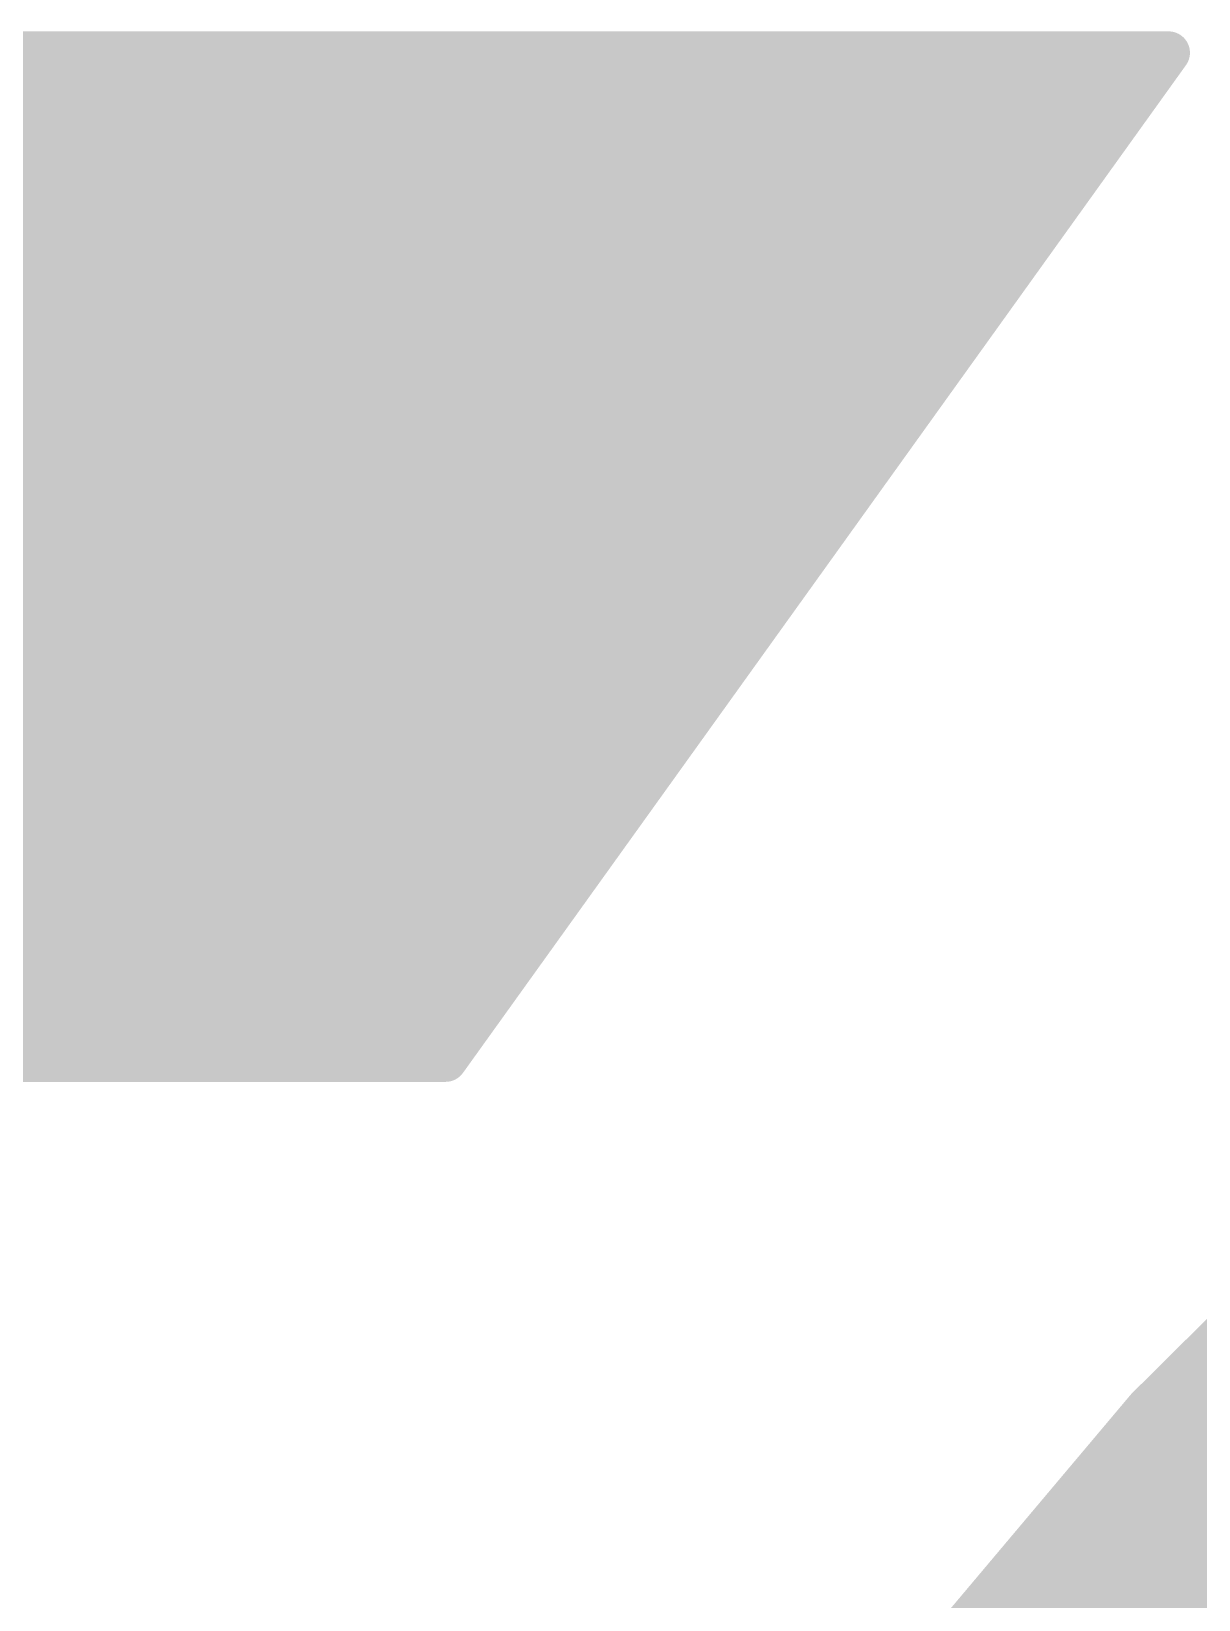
# Model space of a CAD drawing. Extents: x -4 to 157, y -7 to 87.
# Drawn here: x 49.952 to 50.646, y 28.802 to 29.735 of the extents above; entities that cross this region are included whole.
import ezdxf

# ---------------------------------------------------------------- set-up
doc = ezdxf.new("R2010")
doc.units = 0
doc.layers.add('2D_LINE_126', color=255, linetype='CONTINUOUS')

# ---------------------------------------------------------------- blocks, each defined once
blk = doc.blocks.new('SMOOTH_0$0254')
at = {"const_width": 0.0127}
blk.add_lwpolyline([(-0.00635, 0, 1), (0.00635, 0, 1)], format="xyb", close=True, dxfattribs=at)
blk = doc.blocks.new('DRAWING_203')
at = {"layer": '2D_LINE_126', "const_width": 0.0254}
for points in [[(2.11793, 0.0007), (0, 0.00071)], [(0.83083, -0.59861), (1.43015, 0.00071)], [(0.83233, -0.59861), (1.43165, 0.0007)], [(0.83383, -0.59861), (1.43314, 0.0007)], [(0.83532, -0.59861), (1.43464, 0.0007)], [(0.83682, -0.59861), (1.43614, 0.0007)], [(0.83832, -0.59861), (1.43764, 0.00071)], [(0.83982, -0.59861), (1.43913, 0.00071)], [(0.84131, -0.59861), (1.44063, 0.0007)], [(0.84281, -0.59861), (1.44213, 0.0007)], [(0.84431, -0.59861), (1.44362, 0.0007)], [(0.8458, -0.59861), (1.44512, 0.0007)], [(0.8473, -0.59861), (1.44662, 0.0007)], [(0.8488, -0.59861), (1.44811, 0.0007)], [(0.85029, -0.59861), (1.44961, 0.0007)], [(0.85179, -0.59861), (1.45111, 0.0007)], [(0.85329, -0.59861), (1.4526, 0.00071)], [(0.85478, -0.59861), (1.4541, 0.0007)], [(0.85628, -0.59861), (1.4556, 0.0007)], [(0.85778, -0.59861), (1.45709, 0.0007)], [(0.85928, -0.59861), (1.45859, 0.00071)], [(0.86077, -0.59861), (1.46009, 0.00071)], [(0.86227, -0.59861), (1.46158, 0.0007)], [(0.86377, -0.59861), (1.46308, 0.0007)], [(0.86526, -0.59861), (1.46458, 0.0007)], [(0.86676, -0.59861), (1.46607, 0.0007)], [(0.86825, -0.59861), (1.46757, 0.0007)], [(0.86975, -0.59861), (1.46907, 0.0007)], [(0.87125, -0.59861), (1.47057, 0.00071)], [(0.87274, -0.59861), (1.47206, 0.00071)], [(0.87424, -0.59861), (1.47356, 0.0007)], [(0.87574, -0.59861), (1.47506, 0.0007)], [(0.87723, -0.59861), (1.47655, 0.0007)], [(0.87873, -0.59861), (1.47805, 0.0007)], [(0.88023, -0.59861), (1.47955, 0.00071)], [(0.88173, -0.59861), (1.48104, 0.0007)], [(0.88322, -0.59861), (1.48254, 0.00071)], [(0.88472, -0.59861), (1.48404, 0.0007)], [(0.88622, -0.59861), (1.48553, 0.0007)], [(0.88771, -0.59861), (1.48703, 0.00071)], [(0.88921, -0.59861), (1.48853, 0.0007)], [(0.89071, -0.59861), (1.49002, 0.0007)], [(0.8922, -0.59861), (1.49152, 0.00071)], [(0.8937, -0.59861), (1.49302, 0.0007)], [(0.8952, -0.59861), (1.49452, 0.0007)], [(0.89669, -0.59861), (1.49601, 0.0007)], [(0.89819, -0.59861), (1.49751, 0.0007)], [(0.89969, -0.59861), (1.499, 0.0007)], [(0.90118, -0.59861), (1.5005, 0.0007)], [(0.90268, -0.59861), (1.502, 0.0007)], [(0.90418, -0.59861), (1.50349, 0.0007)], [(0.90567, -0.59861), (1.50499, 0.0007)], [(0.90717, -0.59861), (1.50649, 0.0007)], [(0.90867, -0.59861), (1.50799, 0.00071)], [(0.91017, -0.59861), (1.50948, 0.00071)], [(0.91166, -0.59861), (1.51098, 0.0007)], [(0.91316, -0.59861), (1.51248, 0.00071)], [(0.91466, -0.59861), (1.51397, 0.0007)], [(0.91615, -0.59861), (1.51547, 0.0007)], [(0.91765, -0.59861), (1.51697, 0.0007)], [(0.91914, -0.59861), (1.51846, 0.0007)], [(0.92064, -0.59861), (1.51996, 0.00071)], [(0.92214, -0.59861), (1.52146, 0.0007)], [(0.92364, -0.59861), (1.52295, 0.00071)], [(0.92513, -0.59861), (1.52445, 0.00071)], [(0.92663, -0.59861), (1.52595, 0.0007)], [(0.92813, -0.59861), (1.52744, 0.0007)], [(0.92962, -0.59861), (1.52894, 0.0007)], [(0.93112, -0.59861), (1.53044, 0.0007)], [(0.93262, -0.59861), (1.53193, 0.00071)], [(0.93412, -0.59861), (1.53343, 0.0007)], [(0.93561, -0.59861), (1.53493, 0.0007)], [(0.93711, -0.59861), (1.53642, 0.0007)], [(0.9386, -0.59861), (1.53792, 0.0007)], [(0.9401, -0.59861), (1.53942, 0.0007)], [(0.9416, -0.59861), (1.54092, 0.00071)], [(0.94309, -0.59861), (1.54241, 0.0007)], [(0.94459, -0.59861), (1.54391, 0.0007)], [(0.94609, -0.59861), (1.54541, 0.0007)], [(0.94758, -0.59861), (1.5469, 0.0007)], [(0.94908, -0.59861), (1.5484, 0.0007)], [(0.95058, -0.59861), (1.54989, 0.0007)], [(0.95207, -0.59861), (1.55139, 0.00071)], [(0.95357, -0.59861), (1.55289, 0.00071)], [(0.95507, -0.59861), (1.55439, 0.0007)], [(0.95657, -0.59861), (1.55588, 0.0007)], [(0.95806, -0.59861), (1.55738, 0.0007)], [(0.95956, -0.59861), (1.55888, 0.00071)], [(0.96106, -0.59861), (1.56037, 0.00071)], [(0.96255, -0.59861), (1.56187, 0.0007)], [(0.96405, -0.59861), (1.56337, 0.00071)], [(0.96555, -0.59861), (1.56486, 0.00071)], [(0.96705, -0.59861), (1.56636, 0.0007)], [(0.96854, -0.59861), (1.56786, 0.0007)], [(0.97004, -0.59861), (1.56935, 0.0007)], [(0.97153, -0.59861), (1.57085, 0.0007)], [(0.97303, -0.59861), (1.57235, 0.0007)], [(0.97453, -0.59861), (1.57384, 0.0007)], [(0.97603, -0.59861), (1.57534, 0.00071)], [(0.97752, -0.59861), (1.57684, 0.0007)], [(0.97902, -0.59861), (1.57834, 0.00071)], [(0.98051, -0.59861), (1.57983, 0.0007)], [(0.98201, -0.59861), (1.58133, 0.0007)], [(0.98351, -0.59861), (1.58282, 0.0007)], [(0.98501, -0.59861), (1.58432, 0.0007)], [(0.9865, -0.59861), (1.58582, 0.00071)], [(0.988, -0.59861), (1.58732, 0.00071)], [(0.9895, -0.59861), (1.58881, 0.00071)], [(0.99099, -0.59861), (1.59031, 0.0007)], [(0.99249, -0.59861), (1.59181, 0.0007)], [(0.99399, -0.59861), (1.5933, 0.0007)], [(0.99548, -0.59861), (1.5948, 0.00071)], [(0.99698, -0.59861), (1.5963, 0.00071)], [(0.99848, -0.59861), (1.59779, 0.0007)], [(0.99997, -0.59861), (1.59929, 0.0007)], [(1.00147, -0.59861), (1.60079, 0.0007)], [(1.00297, -0.59861), (1.60228, 0.0007)], [(1.00446, -0.59861), (1.60378, 0.0007)], [(1.00596, -0.59861), (1.60528, 0.0007)], [(1.00746, -0.59861), (1.60677, 0.0007)], [(1.00895, -0.59861), (1.60827, 0.00071)], [(1.01045, -0.59861), (1.60977, 0.0007)], [(1.01195, -0.59861), (1.61127, 0.0007)], [(1.01344, -0.59861), (1.61276, 0.0007)], [(1.01494, -0.59861), (1.61426, 0.00071)], [(1.01644, -0.59861), (1.61576, 0.0007)], [(1.01794, -0.59861), (1.61725, 0.0007)], [(1.01943, -0.59861), (1.61875, 0.00071)], [(1.02093, -0.59861), (1.62024, 0.0007)], [(1.02242, -0.59861), (1.62174, 0.00071)], [(1.02392, -0.59861), (1.62324, 0.0007)], [(1.02542, -0.59861), (1.62474, 0.0007)], [(1.02692, -0.59861), (1.62623, 0.0007)], [(1.02841, -0.59861), (1.62773, 0.0007)], [(1.02991, -0.59861), (1.62923, 0.0007)], [(1.03141, -0.59861), (1.63072, 0.0007)], [(1.0329, -0.59861), (1.63222, 0.00071)], [(1.0344, -0.59861), (1.63372, 0.0007)], [(1.0359, -0.59861), (1.63521, 0.0007)], [(1.03739, -0.59861), (1.63671, 0.0007)], [(1.03889, -0.59861), (1.63821, 0.00071)], [(1.04039, -0.59861), (1.6397, 0.0007)], [(1.04188, -0.59861), (1.6412, 0.0007)], [(1.04338, -0.59861), (1.6427, 0.0007)], [(1.04488, -0.59861), (1.6442, 0.0007)], [(1.04637, -0.59861), (1.64569, 0.0007)], [(1.04787, -0.59861), (1.64719, 0.0007)], [(1.04937, -0.59861), (1.64869, 0.00071)], [(1.05087, -0.59861), (1.65018, 0.0007)], [(1.05236, -0.59861), (1.65168, 0.0007)], [(1.05386, -0.59861), (1.65317, 0.0007)], [(1.05535, -0.59861), (1.65467, 0.0007)], [(1.05685, -0.59861), (1.65617, 0.00071)], [(1.05835, -0.59861), (1.65767, 0.0007)], [(1.05985, -0.59861), (1.65916, 0.0007)], [(1.06134, -0.59861), (1.66066, 0.00071)], [(1.06284, -0.59861), (1.66216, 0.0007)], [(1.06434, -0.59861), (1.66365, 0.0007)], [(1.06583, -0.59861), (1.66515, 0.0007)], [(1.06733, -0.59861), (1.66665, 0.0007)], [(1.06883, -0.59861), (1.66814, 0.0007)], [(1.07032, -0.59861), (1.66964, 0.0007)], [(1.07182, -0.59861), (1.67114, 0.00071)], [(1.07332, -0.59861), (1.67263, 0.00071)], [(1.07481, -0.59861), (1.67413, 0.0007)], [(1.07631, -0.59861), (1.67563, 0.00071)], [(1.07781, -0.59861), (1.67712, 0.00071)], [(1.0793, -0.59861), (1.67862, 0.0007)], [(1.0808, -0.59861), (1.68012, 0.0007)], [(1.0823, -0.59861), (1.68161, 0.0007)], [(1.08379, -0.59861), (1.68311, 0.00071)], [(1.08529, -0.59861), (1.68461, 0.00071)], [(1.08679, -0.59861), (1.6861, 0.00071)], [(1.08829, -0.59861), (1.6876, 0.0007)], [(1.08978, -0.59861), (1.6891, 0.0007)], [(1.09128, -0.59861), (1.69059, 0.00071)], [(1.09277, -0.59861), (1.69209, 0.0007)], [(1.09427, -0.59861), (1.69359, 0.0007)], [(1.09577, -0.59861), (1.69509, 0.00071)], [(1.09727, -0.59861), (1.69658, 0.0007)], [(1.09876, -0.59861), (1.69808, 0.00071)], [(1.10026, -0.59861), (1.69958, 0.0007)], [(1.10176, -0.59861), (1.70107, 0.0007)], [(1.10325, -0.59861), (1.70257, 0.0007)], [(1.10475, -0.59861), (1.70407, 0.00071)], [(1.10624, -0.59861), (1.70556, 0.0007)], [(1.10774, -0.59861), (1.70706, 0.00071)], [(1.10924, -0.59861), (1.70856, 0.0007)], [(1.11074, -0.59861), (1.71005, 0.0007)], [(1.11223, -0.59861), (1.71155, 0.0007)], [(1.11373, -0.59861), (1.71305, 0.0007)], [(1.11523, -0.59861), (1.71455, 0.00071)], [(1.11672, -0.59861), (1.71604, 0.0007)], [(1.11822, -0.59861), (1.71754, 0.0007)], [(1.11972, -0.59861), (1.71903, 0.0007)], [(1.12122, -0.59861), (1.72053, 0.0007)], [(1.12271, -0.59861), (1.72203, 0.0007)], [(1.12421, -0.59861), (1.72353, 0.0007)], [(1.1257, -0.59861), (1.72502, 0.0007)], [(1.1272, -0.59861), (1.72652, 0.0007)], [(1.1287, -0.59861), (1.72802, 0.00071)], [(1.13019, -0.59861), (1.72951, 0.0007)], [(1.13169, -0.59861), (1.73101, 0.0007)], [(1.13319, -0.59861), (1.73251, 0.0007)], [(1.13469, -0.59861), (1.734, 0.0007)], [(1.13618, -0.59861), (1.7355, 0.0007)], [(1.13768, -0.59861), (1.737, 0.00071)], [(1.13918, -0.59861), (1.73849, 0.0007)], [(1.14067, -0.59861), (1.73999, 0.0007)], [(1.14217, -0.59861), (1.74149, 0.0007)], [(1.14367, -0.59861), (1.74298, 0.00071)], [(1.14516, -0.59861), (1.74448, 0.0007)], [(1.14666, -0.59861), (1.74598, 0.0007)], [(1.14816, -0.59861), (1.74747, 0.0007)], [(1.14965, -0.59861), (1.74897, 0.00071)], [(1.15115, -0.59861), (1.75047, 0.0007)], [(1.15265, -0.59861), (1.75197, 0.0007)], [(1.15415, -0.59861), (1.75346, 0.0007)], [(1.15564, -0.59861), (1.75496, 0.0007)], [(1.15714, -0.59861), (1.75645, 0.0007)], [(1.15863, -0.59861), (1.75795, 0.0007)], [(1.16013, -0.59861), (1.75945, 0.0007)], [(1.16163, -0.59861), (1.76095, 0.0007)], [(1.16312, -0.59861), (1.76244, 0.0007)], [(1.16462, -0.59861), (1.76394, 0.0007)], [(1.16612, -0.59861), (1.76543, 0.0007)], [(1.16762, -0.59861), (1.76693, 0.0007)], [(1.16911, -0.59861), (1.76843, 0.0007)], [(1.17061, -0.59861), (1.76993, 0.0007)], [(1.17211, -0.59861), (1.77142, 0.00071)], [(1.1736, -0.59861), (1.77292, 0.00071)], [(1.1751, -0.59861), (1.77442, 0.0007)], [(1.1766, -0.59861), (1.77591, 0.0007)], [(1.17809, -0.59861), (1.77741, 0.00071)], [(1.17959, -0.59861), (1.77891, 0.0007)], [(1.18109, -0.59861), (1.7804, 0.0007)], [(1.18258, -0.59861), (1.7819, 0.0007)], [(1.18408, -0.59861), (1.7834, 0.0007)], [(1.18558, -0.59861), (1.78489, 0.0007)], [(1.18707, -0.59861), (1.78639, 0.00071)], [(1.18857, -0.59861), (1.78789, 0.0007)], [(1.19007, -0.59861), (1.78938, 0.0007)], [(1.19157, -0.59861), (1.79088, 0.0007)], [(1.19306, -0.59861), (1.79238, 0.00071)], [(1.19456, -0.59861), (1.79387, 0.0007)], [(1.19605, -0.59861), (1.79537, 0.00071)], [(1.19755, -0.59861), (1.79687, 0.0007)], [(1.19905, -0.59861), (1.79837, 0.0007)], [(1.20055, -0.59861), (1.79986, 0.0007)], [(1.20204, -0.59861), (1.80136, 0.0007)], [(1.20354, -0.59861), (1.80286, 0.0007)], [(1.20504, -0.59861), (1.80435, 0.0007)], [(1.20653, -0.59861), (1.80585, 0.00071)], [(1.20803, -0.59861), (1.80735, 0.0007)], [(1.20952, -0.59861), (1.80884, 0.00071)], [(1.21102, -0.59861), (1.81034, 0.0007)], [(1.21252, -0.59861), (1.81184, 0.0007)], [(1.21402, -0.59861), (1.81333, 0.00071)], [(1.21551, -0.59861), (1.81483, 0.0007)], [(1.21701, -0.59861), (1.81633, 0.0007)], [(1.21851, -0.59861), (1.81782, 0.0007)], [(1.22, -0.59861), (1.81932, 0.0007)], [(1.2215, -0.59861), (1.82082, 0.0007)], [(1.223, -0.59861), (1.82231, 0.0007)], [(1.22449, -0.59861), (1.82381, 0.0007)], [(1.22599, -0.59861), (1.82531, 0.00071)], [(1.22748, -0.59861), (1.8268, 0.00071)], [(1.22898, -0.59861), (1.8283, 0.0007)], [(1.23048, -0.59861), (1.8298, 0.0007)], [(1.23198, -0.59861), (1.83129, 0.0007)], [(1.23347, -0.59861), (1.83279, 0.0007)], [(1.23497, -0.59861), (1.83429, 0.0007)], [(1.23647, -0.59861), (1.83579, 0.00071)], [(1.23797, -0.59861), (1.83728, 0.0007)], [(1.23946, -0.59861), (1.83878, 0.0007)], [(1.24096, -0.59861), (1.84028, 0.0007)], [(1.24246, -0.59861), (1.84177, 0.0007)], [(1.24395, -0.59861), (1.84327, 0.0007)], [(1.24545, -0.59861), (1.84477, 0.0007)], [(1.24694, -0.59861), (1.84626, 0.0007)], [(1.24844, -0.59861), (1.84776, 0.00071)], [(1.24994, -0.59861), (1.84926, 0.0007)], [(1.25144, -0.59861), (1.85075, 0.0007)], [(1.25293, -0.59861), (1.85225, 0.0007)], [(1.25443, -0.59861), (1.85375, 0.0007)], [(1.25593, -0.59861), (1.85524, 0.00071)], [(1.25743, -0.59861), (1.85674, 0.0007)], [(1.25892, -0.59861), (1.85823, 0.0007)], [(1.26042, -0.59861), (1.85973, 0.0007)], [(1.26191, -0.59861), (1.86123, 0.0007)], [(1.26341, -0.59861), (1.86273, 0.00071)], [(1.26491, -0.59861), (1.86422, 0.0007)], [(1.26641, -0.59861), (1.86572, 0.00071)], [(1.2679, -0.59861), (1.86722, 0.0007)], [(1.2694, -0.59861), (1.86872, 0.00071)], [(1.27089, -0.59861), (1.87021, 0.0007)], [(1.27239, -0.59861), (1.87171, 0.0007)], [(1.27389, -0.59861), (1.8732, 0.00071)], [(1.27539, -0.59861), (1.8747, 0.0007)], [(1.27688, -0.59861), (1.8762, 0.0007)], [(1.27838, -0.59861), (1.8777, 0.0007)], [(1.27987, -0.59861), (1.87919, 0.00071)], [(1.28137, -0.59861), (1.88069, 0.00071)], [(1.28287, -0.59861), (1.88219, 0.0007)], [(1.28437, -0.59861), (1.88368, 0.0007)], [(1.28586, -0.59861), (1.88518, 0.0007)], [(1.28736, -0.59861), (1.88668, 0.00071)], [(1.28886, -0.59861), (1.88817, 0.0007)], [(1.29035, -0.59861), (1.88967, 0.0007)], [(1.29185, -0.59861), (1.89117, 0.00071)], [(1.29335, -0.59861), (1.89266, 0.00071)], [(1.29484, -0.59861), (1.89416, 0.0007)], [(1.29634, -0.59861), (1.89566, 0.0007)], [(1.29784, -0.59861), (1.89715, 0.0007)], [(1.29933, -0.59861), (1.89865, 0.0007)], [(1.30083, -0.59861), (1.90015, 0.00071)], [(1.30233, -0.59861), (1.90164, 0.0007)], [(1.30383, -0.59861), (1.90314, 0.0007)], [(1.30532, -0.59861), (1.90464, 0.0007)], [(1.30682, -0.59861), (1.90614, 0.00071)], [(1.30831, -0.59861), (1.90763, 0.0007)], [(1.30981, -0.59861), (1.90913, 0.0007)], [(1.31131, -0.59861), (1.91062, 0.0007)], [(1.31281, -0.59861), (1.91212, 0.0007)], [(1.3143, -0.59861), (1.91362, 0.0007)], [(1.3158, -0.59861), (1.91512, 0.0007)], [(1.3173, -0.59861), (1.91661, 0.0007)], [(1.31879, -0.59861), (1.91811, 0.0007)], [(1.32029, -0.59861), (1.91961, 0.0007)], [(1.32179, -0.59861), (1.9211, 0.00071)], [(1.32328, -0.59861), (1.9226, 0.0007)], [(1.32478, -0.59861), (1.9241, 0.0007)], [(1.32628, -0.59861), (1.92559, 0.0007)], [(1.32777, -0.59861), (1.92709, 0.0007)], [(1.32927, -0.59861), (1.92859, 0.0007)], [(1.33077, -0.59861), (1.93008, 0.0007)], [(1.33226, -0.59861), (1.93158, 0.0007)], [(1.33376, -0.59861), (1.93308, 0.0007)], [(1.33526, -0.59861), (1.93457, 0.00071)], [(1.33675, -0.59861), (1.93607, 0.0007)], [(1.33825, -0.59861), (1.93757, 0.00071)], [(1.33975, -0.59861), (1.93907, 0.0007)], [(1.34124, -0.59861), (1.94056, 0.0007)], [(1.34274, -0.59861), (1.94206, 0.0007)], [(1.34424, -0.59861), (1.94355, 0.00071)], [(1.34574, -0.59861), (1.94505, 0.0007)], [(1.34723, -0.59861), (1.94655, 0.0007)], [(1.34873, -0.59861), (1.94804, 0.00071)], [(1.35022, -0.59861), (1.94954, 0.0007)], [(1.35172, -0.59861), (1.95104, 0.0007)], [(1.35322, -0.59861), (1.95254, 0.0007)], [(1.35472, -0.59861), (1.95403, 0.0007)], [(1.35621, -0.59861), (1.95553, 0.00071)], [(1.35771, -0.59861), (1.95703, 0.00071)], [(1.35921, -0.59861), (1.95852, 0.0007)], [(1.3607, -0.59861), (1.96002, 0.0007)], [(1.3622, -0.59861), (1.96152, 0.0007)], [(1.36369, -0.59861), (1.96301, 0.0007)], [(1.36519, -0.59861), (1.96451, 0.0007)], [(1.36669, -0.59861), (1.96601, 0.0007)], [(1.36819, -0.59861), (1.9675, 0.00071)], [(1.36968, -0.59861), (1.969, 0.0007)], [(1.37118, -0.59861), (1.9705, 0.0007)], [(1.37268, -0.59861), (1.97199, 0.0007)], [(1.37417, -0.59861), (1.97349, 0.0007)], [(1.37567, -0.59861), (1.97499, 0.0007)], [(1.37717, -0.59861), (1.97648, 0.0007)], [(1.37867, -0.59861), (1.97798, 0.00071)], [(1.38016, -0.59861), (1.97948, 0.0007)], [(1.38166, -0.59861), (1.98098, 0.0007)], [(1.38316, -0.59861), (1.98247, 0.0007)], [(1.38465, -0.59861), (1.98397, 0.0007)], [(1.38615, -0.59861), (1.98547, 0.00071)], [(1.38764, -0.59861), (1.98696, 0.0007)], [(1.38914, -0.59861), (1.98846, 0.0007)], [(1.39064, -0.59861), (1.98996, 0.0007)], [(1.39214, -0.59861), (1.99145, 0.0007)], [(1.39363, -0.59861), (1.99295, 0.00071)], [(1.39513, -0.59861), (1.99445, 0.00071)], [(1.39663, -0.59861), (1.99594, 0.00071)], [(1.39812, -0.59861), (1.99744, 0.0007)], [(1.39962, -0.59861), (1.99894, 0.0007)], [(1.40112, -0.59861), (2.00043, 0.0007)], [(1.40261, -0.59861), (2.00193, 0.00071)], [(1.40411, -0.59861), (2.00343, 0.0007)], [(1.40561, -0.59861), (2.00492, 0.00071)], [(1.4071, -0.59861), (2.00642, 0.00071)], [(1.4086, -0.59861), (2.00792, 0.0007)], [(1.4101, -0.59861), (2.00942, 0.0007)], [(1.41159, -0.59861), (2.01091, 0.0007)], [(1.41309, -0.59861), (2.01241, 0.00071)], [(1.41459, -0.59861), (2.01391, 0.0007)], [(1.41608, -0.59861), (2.0154, 0.0007)], [(1.41758, -0.59861), (2.0169, 0.0007)], [(1.41908, -0.59861), (2.0184, 0.00071)], [(1.42058, -0.59861), (2.01989, 0.00071)], [(1.42207, -0.59861), (2.02139, 0.0007)], [(1.42357, -0.59861), (2.02289, 0.0007)], [(1.42507, -0.59861), (2.02438, 0.0007)], [(1.42656, -0.59861), (2.02588, 0.0007)], [(1.42806, -0.59861), (2.02738, 0.0007)], [(1.42956, -0.59861), (2.02887, 0.0007)], [(1.43105, -0.59861), (2.03037, 0.00071)], [(1.43255, -0.59861), (2.03187, 0.00071)], [(1.43405, -0.59861), (2.03336, 0.00071)], [(1.43554, -0.59861), (2.03486, 0.0007)], [(1.43704, -0.59861), (2.03636, 0.0007)], [(1.43854, -0.59861), (2.03785, 0.0007)], [(1.44003, -0.59861), (2.03935, 0.0007)], [(1.44153, -0.59861), (2.04085, 0.0007)], [(1.44303, -0.59861), (2.04235, 0.0007)], [(1.44452, -0.59861), (2.04384, 0.0007)], [(1.44602, -0.59861), (2.04534, 0.0007)], [(1.44752, -0.59861), (2.04683, 0.0007)], [(1.44901, -0.59861), (2.04833, 0.0007)], [(1.45051, -0.59861), (2.04983, 0.00071)], [(1.45201, -0.59861), (2.05132, 0.0007)], [(1.4535, -0.59861), (2.05282, 0.00071)], [(1.455, -0.59861), (2.05432, 0.0007)], [(1.4565, -0.59861), (2.05582, 0.00071)], [(1.45799, -0.59861), (2.05731, 0.0007)], [(1.45949, -0.59861), (2.05881, 0.0007)], [(1.46099, -0.59861), (2.06031, 0.0007)], [(1.46249, -0.59861), (2.0618, 0.0007)], [(1.46398, -0.59861), (2.0633, 0.0007)], [(1.46548, -0.59861), (2.0648, 0.00071)], [(1.46698, -0.59861), (2.06629, 0.0007)], [(1.46847, -0.59861), (2.06779, 0.00071)], [(1.46997, -0.59861), (2.06929, 0.0007)], [(1.47147, -0.59861), (2.07078, 0.0007)], [(1.47296, -0.59861), (2.07228, 0.0007)], [(1.47446, -0.59861), (2.07378, 0.00071)], [(1.47596, -0.59861), (2.07527, 0.0007)], [(1.47746, -0.59861), (2.07677, 0.0007)], [(1.47895, -0.59861), (2.07827, 0.0007)], [(1.48045, -0.59861), (2.07976, 0.00071)], [(1.48194, -0.59861), (2.08126, 0.0007)], [(1.48344, -0.59861), (2.08276, 0.0007)], [(1.48494, -0.59861), (2.08425, 0.0007)], [(1.48643, -0.59861), (2.08575, 0.0007)], [(1.48793, -0.59861), (2.08725, 0.00071)], [(1.48943, -0.59861), (2.08875, 0.00071)], [(1.49092, -0.59861), (2.09024, 0.0007)], [(1.49242, -0.59861), (2.09174, 0.0007)], [(1.49392, -0.59861), (2.09324, 0.0007)], [(1.49542, -0.59861), (2.09473, 0.0007)], [(1.49691, -0.59861), (2.09623, 0.0007)], [(1.49841, -0.59861), (2.09773, 0.00071)], [(1.49991, -0.59861), (2.09922, 0.0007)], [(1.5014, -0.59861), (2.10072, 0.00071)], [(1.5029, -0.59861), (2.10222, 0.0007)], [(1.5044, -0.59861), (2.10371, 0.00071)], [(1.50589, -0.59861), (2.10521, 0.0007)], [(1.50739, -0.59861), (2.10671, 0.0007)], [(1.50889, -0.59861), (2.1082, 0.0007)], [(1.51038, -0.59861), (2.1097, 0.00071)], [(1.51188, -0.59861), (2.1112, 0.0007)], [(1.51338, -0.59861), (2.1127, 0.0007)], [(1.51487, -0.59861), (2.11419, 0.0007)], [(1.51637, -0.59861), (2.11569, 0.0007)], [(1.51787, -0.59861), (2.11718, 0.0007)], [(1.51936, -0.59861), (2.11602, -0.00196)], [(1.6878, -0.59861), (2.11793, 0.0007)], [(1.52086, -0.59861), (2.11222, -0.00726)], [(1.52236, -0.59861), (2.10841, -0.01256)], [(1.52385, -0.59861), (2.10461, -0.01786)], [(1.52535, -0.59861), (2.1008, -0.02316)], [(1.52685, -0.59861), (2.097, -0.02847)], [(1.52835, -0.59861), (2.09319, -0.03377)], [(1.52984, -0.59861), (2.08938, -0.03907)], [(1.53134, -0.59861), (2.08558, -0.04437)], [(1.53284, -0.59861), (2.08178, -0.04968)], [(1.53433, -0.59861), (2.07797, -0.05498)], [(1.53583, -0.59861), (2.07416, -0.06028)], [(1.53733, -0.59861), (2.07036, -0.06558)], [(1.53882, -0.59861), (2.06655, -0.07089)], [(1.54032, -0.59861), (2.06275, -0.07619)], [(1.54182, -0.59861), (2.05894, -0.08149)], [(1.54331, -0.59861), (2.05514, -0.08679)], [(1.54481, -0.59861), (2.05133, -0.0921)], [(1.54631, -0.59861), (2.04753, -0.0974)], [(1.5478, -0.59861), (2.04372, -0.1027)], [(1.5493, -0.59861), (2.03991, -0.108)], [(1.5508, -0.59861), (2.03611, -0.1133)], [(1.55229, -0.59861), (2.0323, -0.11861)], [(1.55379, -0.59861), (2.0285, -0.12391)], [(1.55529, -0.59861), (2.02469, -0.12921)], [(1.55678, -0.59861), (2.02089, -0.13451)], [(1.55828, -0.59861), (2.01708, -0.13982)], [(1.55978, -0.59861), (2.01327, -0.14512)], [(1.56127, -0.59861), (2.00947, -0.15042)], [(1.56277, -0.59861), (2.00566, -0.15572)], [(1.56427, -0.59861), (2.00186, -0.16102)], [(1.56577, -0.59861), (1.99805, -0.16633)], [(1.56726, -0.59861), (1.99425, -0.17163)], [(1.56876, -0.59861), (1.99044, -0.17693)], [(1.57025, -0.59861), (1.98664, -0.18223)], [(1.57175, -0.59861), (1.98283, -0.18754)], [(1.57325, -0.59861), (1.97902, -0.19284)], [(1.57475, -0.59861), (1.97522, -0.19814)], [(1.57624, -0.59861), (1.97141, -0.20344)], [(1.57774, -0.59861), (1.96761, -0.20874)], [(1.57924, -0.59861), (1.9638, -0.21405)], [(1.58073, -0.59861), (1.96, -0.21935)], [(1.58223, -0.59861), (1.95619, -0.22465)], [(1.58373, -0.59861), (1.95239, -0.22996)], [(1.58522, -0.59861), (1.94858, -0.23526)], [(1.58672, -0.59861), (1.94478, -0.24056)], [(1.58822, -0.59861), (1.94097, -0.24586)], [(1.58971, -0.59861), (1.93716, -0.25116)], [(1.59121, -0.59861), (1.93336, -0.25647)], [(1.59271, -0.59861), (1.92955, -0.26177)], [(1.5942, -0.59861), (1.92575, -0.26707)], [(1.5957, -0.59861), (1.92194, -0.27237)], [(1.71511, -1.36531), (2.80839, -0.27203)], [(1.5972, -0.59861), (1.91814, -0.27767)], [(1.5987, -0.59861), (1.91433, -0.28298)], [(1.71638, -1.36255), (2.80497, -0.27395)], [(1.71765, -1.35978), (2.80155, -0.27588)], [(1.71933, -1.3566), (2.79813, -0.2778)], [(1.72135, -1.35309), (2.79471, -0.27972)], [(1.72336, -1.34958), (2.79129, -0.28165)], [(1.60019, -0.59861), (1.91053, -0.28828)], [(1.72537, -1.34607), (2.78787, -0.28357)], [(1.72739, -1.34256), (2.78445, -0.2855)], [(1.7294, -1.33905), (2.78103, -0.28742)], [(1.73142, -1.33554), (2.77761, -0.28934)], [(1.73343, -1.33202), (2.77419, -0.29127)], [(1.60169, -0.59861), (1.90672, -0.29358)], [(1.60319, -0.59861), (1.90291, -0.29888)], [(1.73544, -1.32851), (2.77077, -0.29319)], [(1.73746, -1.325), (2.76735, -0.29511)], [(1.73947, -1.32149), (2.76393, -0.29704)], [(1.74149, -1.31798), (2.76051, -0.29896)], [(1.7435, -1.31447), (2.75709, -0.30088)], [(1.60468, -0.59861), (1.89911, -0.30419)], [(1.60618, -0.59861), (1.8953, -0.30949)], [(1.74552, -1.31096), (2.75367, -0.30281)], [(1.74753, -1.30745), (2.75025, -0.30473)], [(1.74955, -1.30394), (2.74683, -0.30665)], [(1.75156, -1.30043), (2.74341, -0.30858)], [(1.75357, -1.29691), (2.73999, -0.3105)], [(1.60767, -0.59861), (1.8915, -0.31479)], [(1.60917, -0.59861), (1.88769, -0.32009)], [(1.75559, -1.2934), (2.73657, -0.31243)], [(1.7576, -1.28989), (2.73314, -0.31435)], [(1.75961, -1.28638), (2.72972, -0.31627)], [(1.76163, -1.28287), (2.7263, -0.31819)], [(1.76365, -1.27936), (2.72288, -0.32012)], [(1.61067, -0.59861), (1.88389, -0.32539)], [(1.76566, -1.27585), (2.71946, -0.32204)], [(1.76767, -1.27234), (2.71604, -0.32397)], [(1.76969, -1.26882), (2.71262, -0.32589)], [(1.7717, -1.26531), (2.7092, -0.32781)], [(1.77371, -1.2618), (2.70578, -0.32974)], [(1.61217, -0.59861), (1.88008, -0.3307)], [(1.61366, -0.59861), (1.87628, -0.336)], [(1.77573, -1.25829), (2.70236, -0.33166)], [(1.77774, -1.25478), (2.69894, -0.33358)], [(1.77976, -1.25127), (2.69552, -0.33551)], [(1.78177, -1.24776), (2.6921, -0.33743)], [(1.61516, -0.59861), (1.87247, -0.3413)], [(1.61666, -0.59861), (1.86866, -0.34661)], [(1.78379, -1.24425), (2.68868, -0.33936)], [(1.7858, -1.24074), (2.68526, -0.34128)], [(1.78782, -1.23723), (2.68184, -0.3432)], [(1.78983, -1.23371), (2.67842, -0.34512)], [(1.79184, -1.2302), (2.675, -0.34705)], [(1.61815, -0.59861), (1.86486, -0.35191)], [(1.61965, -0.59861), (1.86106, -0.35721)], [(1.79386, -1.22669), (2.67158, -0.34897)], [(1.79587, -1.22318), (2.66816, -0.3509)], [(1.79789, -1.21967), (2.66474, -0.35282)], [(1.7999, -1.21616), (2.66132, -0.35474)], [(1.80192, -1.21265), (2.6579, -0.35667)], [(1.62115, -0.59861), (1.85725, -0.36251)], [(1.80393, -1.20914), (2.65448, -0.35859)], [(1.80595, -1.20563), (2.65106, -0.36051)], [(1.80796, -1.20211), (2.64764, -0.36244)], [(1.80997, -1.1986), (2.64421, -0.36436)], [(1.81199, -1.19509), (2.64079, -0.36629)], [(1.62264, -0.59861), (1.85344, -0.36781)], [(1.62414, -0.59861), (1.84964, -0.37312)], [(1.814, -1.19158), (2.63738, -0.36821)], [(1.81602, -1.18807), (2.63395, -0.37013)], [(1.81803, -1.18456), (2.63053, -0.37206)], [(1.82004, -1.18105), (2.62711, -0.37398)], [(1.82206, -1.17754), (2.62369, -0.3759)], [(1.62564, -0.59861), (1.84583, -0.37842)], [(1.62713, -0.59861), (1.84203, -0.38372)], [(1.82407, -1.17403), (2.61909, -0.37901)], [(1.82609, -1.17051), (2.61429, -0.38231)], [(1.8281, -1.167), (2.6095, -0.38561)], [(1.62863, -0.59861), (1.83822, -0.38902)], [(1.63013, -0.59861), (1.83441, -0.39433)], [(1.83012, -1.16349), (2.6047, -0.38891)], [(1.83307, -1.15904), (2.59991, -0.39221)], [(1.63162, -0.59861), (1.83061, -0.39963)], [(1.83656, -1.15405), (2.59511, -0.39551)], [(1.84006, -1.14906), (2.59031, -0.39881)], [(1.84355, -1.14407), (2.58552, -0.40211)], [(1.63312, -0.59861), (1.8268, -0.40493)], [(1.63462, -0.59861), (1.823, -0.41024)], [(1.84704, -1.13908), (2.58072, -0.40541)], [(1.85054, -1.13409), (2.57592, -0.4087)], [(1.85403, -1.1291), (2.57113, -0.412)], [(1.63612, -0.59861), (1.81919, -0.41554)], [(1.63761, -0.59861), (1.81539, -0.42084)], [(1.85752, -1.12411), (2.56633, -0.4153)], [(1.86102, -1.11912), (2.56154, -0.4186)], [(1.86451, -1.11413), (2.55674, -0.4219)], [(1.63911, -0.59861), (1.81158, -0.42614)], [(1.6406, -0.59861), (1.80778, -0.43144)], [(1.86801, -1.10914), (2.55194, -0.4252)], [(1.8715, -1.10415), (2.54715, -0.4285)], [(1.87499, -1.09916), (2.54235, -0.4318)], [(1.6421, -0.59861), (1.80397, -0.43674)], [(1.87849, -1.09416), (2.53755, -0.4351)], [(1.88198, -1.08917), (2.53276, -0.4384)], [(1.88548, -1.08418), (2.52796, -0.4417)], [(1.6436, -0.59861), (1.80017, -0.44205)], [(1.6451, -0.59861), (1.79636, -0.44735)], [(1.88897, -1.07919), (2.52316, -0.445)], [(1.89246, -1.0742), (2.51837, -0.4483)], [(1.64659, -0.59861), (1.79255, -0.45265)], [(1.64809, -0.59861), (1.78875, -0.45795)], [(1.89596, -1.06921), (2.51357, -0.4516)], [(1.89945, -1.06422), (2.50878, -0.4549)], [(1.90295, -1.05923), (2.50398, -0.45819)], [(1.64959, -0.59861), (1.78494, -0.46326)], [(1.65108, -0.59861), (1.78114, -0.46856)], [(1.90644, -1.05424), (2.49918, -0.46149)], [(1.90993, -1.04925), (2.49439, -0.46479)], [(1.91343, -1.04426), (2.48959, -0.4681)], [(1.65258, -0.59861), (1.77733, -0.47386)], [(1.91692, -1.03927), (2.4848, -0.47139)], [(1.92042, -1.03428), (2.48, -0.47469)], [(1.92391, -1.02928), (2.4752, -0.47799)], [(1.65408, -0.59861), (1.77353, -0.47917)], [(1.65557, -0.59861), (1.76972, -0.48446)], [(1.9274, -1.0243), (2.47041, -0.48129)], [(1.9309, -1.01931), (2.46561, -0.48459)], [(1.93439, -1.01432), (2.46081, -0.48789)], [(1.65707, -0.59861), (1.76591, -0.48977)], [(1.65857, -0.59861), (1.76211, -0.49507)], [(1.93788, -1.00932), (2.45602, -0.49119)], [(1.94138, -1.00433), (2.45122, -0.49449)], [(1.66006, -0.59861), (1.75831, -0.50037)], [(1.66156, -0.59861), (1.7545, -0.50567)], [(1.94487, -0.99934), (2.44643, -0.49779)], [(1.94837, -0.99435), (2.44163, -0.50109)], [(1.95186, -0.98936), (2.4362, -0.50502)], [(1.66306, -0.59861), (1.75069, -0.51098)], [(1.66455, -0.59861), (1.74689, -0.51628)], [(1.95535, -0.98437), (2.42745, -0.51227)], [(1.66605, -0.59861), (1.74308, -0.52158)], [(1.95885, -0.97938), (2.41869, -0.51953)], [(1.66755, -0.59861), (1.73928, -0.52689)], [(1.66905, -0.59861), (1.73547, -0.53219)], [(1.96519, -0.97154), (2.40994, -0.52679)], [(1.97321, -0.96202), (2.40118, -0.53405)], [(1.67054, -0.59861), (1.73167, -0.53749)], [(1.67204, -0.59861), (1.72786, -0.54279)], [(1.98122, -0.95251), (2.39243, -0.5413)], [(1.67353, -0.59861), (1.72405, -0.5481)], [(1.67503, -0.59861), (1.72025, -0.55339)], [(1.98923, -0.94301), (2.38368, -0.54856)], [(1.67653, -0.59861), (1.71644, -0.5587)], [(1.99725, -0.93349), (2.37492, -0.55582)], [(1.67803, -0.59861), (1.71264, -0.564)], [(1.67952, -0.59861), (1.70883, -0.5693)], [(2.00526, -0.92399), (2.36617, -0.56308)], [(2.01327, -0.91448), (2.35741, -0.57034)], [(1.68102, -0.59861), (1.70503, -0.57461)], [(1.68252, -0.59861), (1.70122, -0.57991)], [(2.02129, -0.90497), (2.34866, -0.57759)], [(1.68401, -0.59861), (1.69741, -0.58521)], [(1.68551, -0.59861), (1.69361, -0.59051)], [(2.0293, -0.89545), (2.33991, -0.58485)], [(0.50385, -0.59861), (1.6878, -0.59861)], [(1.68701, -0.59861), (1.6898, -0.59582)], [(2.03731, -0.88595), (2.33115, -0.59211)], [(2.04533, -0.87643), (2.3224, -0.59936)], [(2.05334, -0.86692), (2.31364, -0.60662)], [(2.06135, -0.85741), (2.30489, -0.61388)], [(2.06937, -0.8479), (2.29613, -0.62114)], [(2.07738, -0.83839), (2.28738, -0.62839)], [(2.08539, -0.82888), (2.27863, -0.63566)], [(2.09341, -0.81938), (2.26987, -0.64291)], [(2.26453, -0.64733), (2.10504, -0.80557)], [(2.10142, -0.80986), (2.19056, -0.72073)], [(2.10504, -0.80557), (1.96013, -0.97754)]]:
    blk.add_lwpolyline(points, dxfattribs=at)
at = {"layer": '2D_LINE_126'}
for p in [(1.43015, 0.00071), (1.43165, 0.0007), (1.43314, 0.0007), (1.43464, 0.0007), (1.43614, 0.0007), (1.43764, 0.00071), (1.43913, 0.00071), (1.44063, 0.0007), (1.44213, 0.0007), (1.44362, 0.0007), (1.44512, 0.0007), (1.44662, 0.0007), (1.44811, 0.0007), (1.44961, 0.0007), (1.45111, 0.0007), (1.4526, 0.00071), (1.4541, 0.0007), (1.4556, 0.0007), (1.45709, 0.0007), (1.45859, 0.00071), (1.46009, 0.00071), (1.46158, 0.0007), (1.46308, 0.0007), (1.46458, 0.0007), (1.46607, 0.0007), (1.46757, 0.0007), (1.46907, 0.0007), (1.47057, 0.00071), (1.47206, 0.00071), (1.47356, 0.0007), (1.47506, 0.0007), (1.47655, 0.0007), (1.47805, 0.0007), (1.47955, 0.00071), (1.48104, 0.0007), (1.48254, 0.00071), (1.48404, 0.0007), (1.48553, 0.0007), (1.48703, 0.00071), (1.48853, 0.0007), (1.49002, 0.0007), (1.49152, 0.00071), (1.49302, 0.0007), (1.49452, 0.0007), (1.49601, 0.0007), (1.49751, 0.0007), (1.499, 0.0007), (1.5005, 0.0007), (1.502, 0.0007), (1.50349, 0.0007), (1.50499, 0.0007), (1.50649, 0.0007), (1.50799, 0.00071), (1.50948, 0.00071), (1.51098, 0.0007), (1.51248, 0.00071), (1.51397, 0.0007), (1.51547, 0.0007), (1.51697, 0.0007), (1.51846, 0.0007), (1.51996, 0.00071), (1.52146, 0.0007), (1.52295, 0.00071), (1.52445, 0.00071), (1.52595, 0.0007), (1.52744, 0.0007), (1.52894, 0.0007), (1.53044, 0.0007), (1.53193, 0.00071), (1.53343, 0.0007), (1.53493, 0.0007), (1.53642, 0.0007), (1.53792, 0.0007), (1.53942, 0.0007), (1.54092, 0.00071), (1.54241, 0.0007), (1.54391, 0.0007), (1.54541, 0.0007), (1.5469, 0.0007), (1.5484, 0.0007), (1.54989, 0.0007), (1.55139, 0.00071), (1.55289, 0.00071), (1.55439, 0.0007), (1.55588, 0.0007), (1.55738, 0.0007), (1.55888, 0.00071), (1.56037, 0.00071), (1.56187, 0.0007), (1.56337, 0.00071), (1.56486, 0.00071), (1.56636, 0.0007), (1.56786, 0.0007), (1.56935, 0.0007), (1.57085, 0.0007), (1.57235, 0.0007), (1.57384, 0.0007), (1.57534, 0.00071), (1.57684, 0.0007), (1.57834, 0.00071), (1.57983, 0.0007), (1.58133, 0.0007), (1.58282, 0.0007), (1.58432, 0.0007), (1.58582, 0.00071), (1.58732, 0.00071), (1.58881, 0.00071), (1.59031, 0.0007), (1.59181, 0.0007), (1.5933, 0.0007), (1.5948, 0.00071), (1.5963, 0.00071), (1.59779, 0.0007), (1.59929, 0.0007), (1.60079, 0.0007), (1.60228, 0.0007), (1.60378, 0.0007), (1.60528, 0.0007), (1.60677, 0.0007), (1.60827, 0.00071), (1.60977, 0.0007), (1.61127, 0.0007), (1.61276, 0.0007), (1.61426, 0.00071), (1.61576, 0.0007), (1.61725, 0.0007), (1.61875, 0.00071), (1.62024, 0.0007), (1.62174, 0.00071), (1.62324, 0.0007), (1.62474, 0.0007), (1.62623, 0.0007), (1.62773, 0.0007), (1.62923, 0.0007), (1.63072, 0.0007), (1.63222, 0.00071), (1.63372, 0.0007), (1.63521, 0.0007), (1.63671, 0.0007), (1.63821, 0.00071), (1.6397, 0.0007), (1.6412, 0.0007), (1.6427, 0.0007), (1.6442, 0.0007), (1.64569, 0.0007), (1.64719, 0.0007), (1.64869, 0.00071), (1.65018, 0.0007), (1.65168, 0.0007), (1.65317, 0.0007), (1.65467, 0.0007), (1.65617, 0.00071), (1.65767, 0.0007), (1.65916, 0.0007), (1.66066, 0.00071), (1.66216, 0.0007), (1.66365, 0.0007), (1.66515, 0.0007), (1.66665, 0.0007), (1.66814, 0.0007), (1.66964, 0.0007), (1.67114, 0.00071), (1.67263, 0.00071), (1.67413, 0.0007), (1.67563, 0.00071), (1.67712, 0.00071), (1.67862, 0.0007), (1.68012, 0.0007), (1.68161, 0.0007), (1.68311, 0.00071), (1.68461, 0.00071), (1.6861, 0.00071), (1.6876, 0.0007), (1.6891, 0.0007), (1.69059, 0.00071), (1.69209, 0.0007), (1.69359, 0.0007), (1.69509, 0.00071), (1.69658, 0.0007), (1.69808, 0.00071), (1.69958, 0.0007), (1.70107, 0.0007), (1.70257, 0.0007), (1.70407, 0.00071), (1.70556, 0.0007), (1.70706, 0.00071), (1.70856, 0.0007), (1.71005, 0.0007), (1.71155, 0.0007), (1.71305, 0.0007), (1.71455, 0.00071), (1.71604, 0.0007), (1.71754, 0.0007), (1.71903, 0.0007), (1.72053, 0.0007), (1.72203, 0.0007), (1.72353, 0.0007), (1.72502, 0.0007), (1.72652, 0.0007), (1.72802, 0.00071), (1.72951, 0.0007), (1.73101, 0.0007), (1.73251, 0.0007), (1.734, 0.0007), (1.7355, 0.0007), (1.737, 0.00071), (1.73849, 0.0007), (1.73999, 0.0007), (1.74149, 0.0007), (1.74298, 0.00071), (1.74448, 0.0007), (1.74598, 0.0007), (1.74747, 0.0007), (1.74897, 0.00071), (1.75047, 0.0007), (1.75197, 0.0007), (1.75346, 0.0007), (1.75496, 0.0007), (1.75645, 0.0007), (1.75795, 0.0007), (1.75945, 0.0007), (1.76095, 0.0007), (1.76244, 0.0007), (1.76394, 0.0007), (1.76543, 0.0007), (1.76693, 0.0007), (1.76843, 0.0007), (1.76993, 0.0007), (1.77142, 0.00071), (1.77292, 0.00071), (1.77442, 0.0007), (1.77591, 0.0007), (1.77741, 0.00071), (1.77891, 0.0007), (1.7804, 0.0007), (1.7819, 0.0007), (1.7834, 0.0007), (1.78489, 0.0007), (1.78639, 0.00071), (1.78789, 0.0007), (1.78938, 0.0007), (1.79088, 0.0007), (1.79238, 0.00071), (1.79387, 0.0007), (1.79537, 0.00071), (1.79687, 0.0007), (1.79837, 0.0007), (1.79986, 0.0007), (1.80136, 0.0007), (1.80286, 0.0007), (1.80435, 0.0007), (1.80585, 0.00071), (1.80735, 0.0007), (1.80884, 0.00071), (1.81034, 0.0007), (1.81184, 0.0007), (1.81333, 0.00071), (1.81483, 0.0007), (1.81633, 0.0007), (1.81782, 0.0007), (1.81932, 0.0007), (1.82082, 0.0007), (1.82231, 0.0007), (1.82381, 0.0007), (1.82531, 0.00071), (1.8268, 0.00071), (1.8283, 0.0007), (1.8298, 0.0007), (1.83129, 0.0007), (1.83279, 0.0007), (1.83429, 0.0007), (1.83579, 0.00071), (1.83728, 0.0007), (1.83878, 0.0007), (1.84028, 0.0007), (1.84177, 0.0007), (1.84327, 0.0007), (1.84477, 0.0007), (1.84626, 0.0007), (1.84776, 0.00071), (1.84926, 0.0007), (1.85075, 0.0007), (1.85225, 0.0007), (1.85375, 0.0007), (1.85524, 0.00071), (1.85674, 0.0007), (1.85823, 0.0007), (1.85973, 0.0007), (1.86123, 0.0007), (1.86273, 0.00071), (1.86422, 0.0007), (1.86572, 0.00071), (1.86722, 0.0007), (1.86872, 0.00071), (1.87021, 0.0007), (1.87171, 0.0007), (1.8732, 0.00071), (1.8747, 0.0007), (1.8762, 0.0007), (1.8777, 0.0007), (1.87919, 0.00071), (1.88069, 0.00071), (1.88219, 0.0007), (1.88368, 0.0007), (1.88518, 0.0007), (1.88668, 0.00071), (1.88817, 0.0007), (1.88967, 0.0007), (1.89117, 0.00071), (1.89266, 0.00071), (1.89416, 0.0007), (1.89566, 0.0007), (1.89715, 0.0007), (1.89865, 0.0007), (1.90015, 0.00071), (1.90164, 0.0007), (1.90314, 0.0007), (1.90464, 0.0007), (1.90614, 0.00071), (1.90763, 0.0007), (1.90913, 0.0007), (1.91062, 0.0007), (1.91212, 0.0007), (1.91362, 0.0007), (1.91512, 0.0007), (1.91661, 0.0007), (1.91811, 0.0007), (1.91961, 0.0007), (1.9211, 0.00071), (1.9226, 0.0007), (1.9241, 0.0007), (1.92559, 0.0007), (1.92709, 0.0007), (1.92859, 0.0007), (1.93008, 0.0007), (1.93158, 0.0007), (1.93308, 0.0007), (1.93457, 0.00071), (1.93607, 0.0007), (1.93757, 0.00071), (1.93907, 0.0007), (1.94056, 0.0007), (1.94206, 0.0007), (1.94355, 0.00071), (1.94505, 0.0007), (1.94655, 0.0007), (1.94804, 0.00071), (1.94954, 0.0007), (1.95104, 0.0007), (1.95254, 0.0007), (1.95403, 0.0007), (1.95553, 0.00071), (1.95703, 0.00071), (1.95852, 0.0007), (1.96002, 0.0007), (1.96152, 0.0007), (1.96301, 0.0007), (1.96451, 0.0007), (1.96601, 0.0007), (1.9675, 0.00071), (1.969, 0.0007), (1.9705, 0.0007), (1.97199, 0.0007), (1.97349, 0.0007), (1.97499, 0.0007), (1.97648, 0.0007), (1.97798, 0.00071), (1.97948, 0.0007), (1.98098, 0.0007), (1.98247, 0.0007), (1.98397, 0.0007), (1.98547, 0.00071), (1.98696, 0.0007), (1.98846, 0.0007), (1.98996, 0.0007), (1.99145, 0.0007), (1.99295, 0.00071), (1.99445, 0.00071), (1.99594, 0.00071), (1.99744, 0.0007), (1.99894, 0.0007), (2.00043, 0.0007), (2.00193, 0.00071), (2.00343, 0.0007), (2.00492, 0.00071), (2.00642, 0.00071), (2.00792, 0.0007), (2.00942, 0.0007), (2.01091, 0.0007), (2.01241, 0.00071), (2.01391, 0.0007), (2.0154, 0.0007), (2.0169, 0.0007), (2.0184, 0.00071), (2.01989, 0.00071), (2.02139, 0.0007), (2.02289, 0.0007), (2.02438, 0.0007), (2.02588, 0.0007), (2.02738, 0.0007), (2.02887, 0.0007), (2.03037, 0.00071), (2.03187, 0.00071), (2.03336, 0.00071), (2.03486, 0.0007), (2.03636, 0.0007), (2.03785, 0.0007), (2.03935, 0.0007), (2.04085, 0.0007), (2.04235, 0.0007), (2.04384, 0.0007), (2.04534, 0.0007), (2.04683, 0.0007), (2.04833, 0.0007), (2.04983, 0.00071), (2.05132, 0.0007), (2.05282, 0.00071), (2.05432, 0.0007), (2.05582, 0.00071), (2.05731, 0.0007), (2.05881, 0.0007), (2.06031, 0.0007), (2.0618, 0.0007), (2.0633, 0.0007), (2.0648, 0.00071), (2.06629, 0.0007), (2.06779, 0.00071), (2.06929, 0.0007), (2.07078, 0.0007), (2.07228, 0.0007), (2.07378, 0.00071), (2.07527, 0.0007), (2.07677, 0.0007), (2.07827, 0.0007), (2.07976, 0.00071), (2.08126, 0.0007), (2.08276, 0.0007), (2.08425, 0.0007), (2.08575, 0.0007), (2.08725, 0.00071), (2.08875, 0.00071), (2.09024, 0.0007), (2.09174, 0.0007), (2.09324, 0.0007), (2.09473, 0.0007), (2.09623, 0.0007), (2.09773, 0.00071), (2.09922, 0.0007), (2.10072, 0.00071), (2.10222, 0.0007), (2.10371, 0.00071), (2.10521, 0.0007), (2.10671, 0.0007), (2.1082, 0.0007), (2.1097, 0.00071), (2.1112, 0.0007), (2.1127, 0.0007), (2.11419, 0.0007), (2.11569, 0.0007), (2.11602, -0.00196), (2.11718, 0.0007), (2.11793, 0.0007), (2.11793, 0.0007), (2.10841, -0.01256), (2.11222, -0.00726), (2.10461, -0.01786), (2.097, -0.02847), (2.1008, -0.02316), (2.08938, -0.03907), (2.09319, -0.03377), (2.08178, -0.04968), (2.08558, -0.04437), (2.07797, -0.05498), (2.07036, -0.06558), (2.07416, -0.06028), (2.06275, -0.07619), (2.06655, -0.07089), (2.05514, -0.08679), (2.05894, -0.08149), (2.05133, -0.0921), (2.04372, -0.1027), (2.04753, -0.0974), (2.03611, -0.1133), (2.03991, -0.108), (2.0285, -0.12391), (2.0323, -0.11861), (2.02469, -0.12921), (2.01708, -0.13982), (2.02089, -0.13451), (2.00947, -0.15042), (2.01327, -0.14512), (2.00186, -0.16102), (2.00566, -0.15572), (1.99805, -0.16633), (1.99044, -0.17693), (1.99425, -0.17163), (1.98283, -0.18754), (1.98664, -0.18223), (1.97522, -0.19814), (1.97902, -0.19284), (1.97141, -0.20344), (1.9638, -0.21405), (1.96761, -0.20874), (1.95619, -0.22465), (1.96, -0.21935), (1.94858, -0.23526), (1.95239, -0.22996), (1.94478, -0.24056), (1.93716, -0.25116), (1.94097, -0.24586), (1.92955, -0.26177), (1.93336, -0.25647), (1.92194, -0.27237), (1.92575, -0.26707), (1.91433, -0.28298), (1.91814, -0.27767), (1.91053, -0.28828), (1.90291, -0.29888), (1.90672, -0.29358), (1.8953, -0.30949), (1.89911, -0.30419), (1.88769, -0.32009), (1.8915, -0.31479), (1.88389, -0.32539), (1.87628, -0.336), (1.88008, -0.3307), (1.86866, -0.34661), (1.87247, -0.3413), (1.86106, -0.35721), (1.86486, -0.35191), (1.85725, -0.36251), (1.84964, -0.37312), (1.85344, -0.36781), (1.84203, -0.38372), (1.84583, -0.37842), (1.83441, -0.39433), (1.83822, -0.38902), (1.83061, -0.39963), (1.823, -0.41024), (1.8268, -0.40493), (1.81539, -0.42084), (1.81919, -0.41554), (1.80778, -0.43144), (1.81158, -0.42614), (1.80397, -0.43674), (1.79636, -0.44735), (1.80017, -0.44205), (1.78875, -0.45795), (1.79255, -0.45265), (1.78114, -0.46856), (1.78494, -0.46326), (1.77733, -0.47386), (1.76972, -0.48446), (1.77353, -0.47917), (1.76211, -0.49507), (1.76591, -0.48977), (1.7545, -0.50567), (1.75831, -0.50037), (1.74689, -0.51628), (1.75069, -0.51098), (1.74308, -0.52158), (1.73547, -0.53219), (1.73928, -0.52689), (1.72786, -0.54279), (1.73167, -0.53749), (1.72025, -0.55339), (1.72405, -0.5481), (1.71644, -0.5587), (1.70883, -0.5693), (1.71264, -0.564), (1.70122, -0.57991), (1.70503, -0.57461), (1.69361, -0.59051), (1.69741, -0.58521), (1.42956, -0.59861), (1.43105, -0.59861), (1.43255, -0.59861), (1.43405, -0.59861), (1.43554, -0.59861), (1.43704, -0.59861), (1.43854, -0.59861), (1.44003, -0.59861), (1.44153, -0.59861), (1.44303, -0.59861), (1.44452, -0.59861), (1.44602, -0.59861), (1.44752, -0.59861), (1.44901, -0.59861), (1.45051, -0.59861), (1.45201, -0.59861), (1.4535, -0.59861), (1.455, -0.59861), (1.4565, -0.59861), (1.45799, -0.59861), (1.45949, -0.59861), (1.46099, -0.59861), (1.46249, -0.59861), (1.46398, -0.59861), (1.46548, -0.59861), (1.46698, -0.59861), (1.46847, -0.59861), (1.46997, -0.59861), (1.47147, -0.59861), (1.47296, -0.59861), (1.47446, -0.59861), (1.47596, -0.59861), (1.47746, -0.59861), (1.47895, -0.59861), (1.48045, -0.59861), (1.48194, -0.59861), (1.48344, -0.59861), (1.48494, -0.59861), (1.48643, -0.59861), (1.48793, -0.59861), (1.48943, -0.59861), (1.49092, -0.59861), (1.49242, -0.59861), (1.49392, -0.59861), (1.49542, -0.59861), (1.49691, -0.59861), (1.49841, -0.59861), (1.49991, -0.59861), (1.5014, -0.59861), (1.5029, -0.59861), (1.5044, -0.59861), (1.50589, -0.59861), (1.50739, -0.59861), (1.50889, -0.59861), (1.51038, -0.59861), (1.51188, -0.59861), (1.51338, -0.59861), (1.51487, -0.59861), (1.51637, -0.59861), (1.51787, -0.59861), (1.51936, -0.59861), (1.52086, -0.59861), (1.52236, -0.59861), (1.52385, -0.59861), (1.52535, -0.59861), (1.52685, -0.59861), (1.52835, -0.59861), (1.52984, -0.59861), (1.53134, -0.59861), (1.53284, -0.59861), (1.53433, -0.59861), (1.53583, -0.59861), (1.53733, -0.59861), (1.53882, -0.59861), (1.54032, -0.59861), (1.54182, -0.59861), (1.54331, -0.59861), (1.54481, -0.59861), (1.54631, -0.59861), (1.5478, -0.59861), (1.5493, -0.59861), (1.5508, -0.59861), (1.55229, -0.59861), (1.55379, -0.59861), (1.55529, -0.59861), (1.55678, -0.59861), (1.55828, -0.59861), (1.55978, -0.59861), (1.56127, -0.59861), (1.56277, -0.59861), (1.56427, -0.59861), (1.56577, -0.59861), (1.56726, -0.59861), (1.56876, -0.59861), (1.57025, -0.59861), (1.57175, -0.59861), (1.57325, -0.59861), (1.57475, -0.59861), (1.57624, -0.59861), (1.57774, -0.59861), (1.57924, -0.59861), (1.58073, -0.59861), (1.58223, -0.59861), (1.58373, -0.59861), (1.58522, -0.59861), (1.58672, -0.59861), (1.58822, -0.59861), (1.58971, -0.59861), (1.59121, -0.59861), (1.59271, -0.59861), (1.5942, -0.59861), (1.5957, -0.59861), (1.5972, -0.59861), (1.5987, -0.59861), (1.60019, -0.59861), (1.60169, -0.59861), (1.60319, -0.59861), (1.60468, -0.59861), (1.60618, -0.59861), (1.60767, -0.59861), (1.60917, -0.59861), (1.61067, -0.59861), (1.61217, -0.59861), (1.61366, -0.59861), (1.61516, -0.59861), (1.61666, -0.59861), (1.61815, -0.59861), (1.61965, -0.59861), (1.62115, -0.59861), (1.62264, -0.59861), (1.62414, -0.59861), (1.62564, -0.59861), (1.62713, -0.59861), (1.62863, -0.59861), (1.63013, -0.59861), (1.63162, -0.59861), (1.63312, -0.59861), (1.63462, -0.59861), (1.63612, -0.59861), (1.63761, -0.59861), (1.63911, -0.59861), (1.6406, -0.59861), (1.6421, -0.59861), (1.6436, -0.59861), (1.6451, -0.59861), (1.64659, -0.59861), (1.64809, -0.59861), (1.64959, -0.59861), (1.65108, -0.59861), (1.65258, -0.59861), (1.65408, -0.59861), (1.65557, -0.59861), (1.65707, -0.59861), (1.65857, -0.59861), (1.66006, -0.59861), (1.66156, -0.59861), (1.66306, -0.59861), (1.66455, -0.59861), (1.66605, -0.59861), (1.66755, -0.59861), (1.66905, -0.59861), (1.67054, -0.59861), (1.67204, -0.59861), (1.67353, -0.59861), (1.67503, -0.59861), (1.67653, -0.59861), (1.67803, -0.59861), (1.67952, -0.59861), (1.68102, -0.59861), (1.68252, -0.59861), (1.68401, -0.59861), (1.68551, -0.59861), (1.68701, -0.59861), (1.6878, -0.59861), (1.6878, -0.59861), (1.6898, -0.59582), (2.10142, -0.80986), (2.10504, -0.80557), (2.10504, -0.80557), (2.09341, -0.81938), (2.08539, -0.82888), (2.07738, -0.83839), (2.06937, -0.8479), (2.06135, -0.85741), (2.05334, -0.86692), (2.04533, -0.87643), (2.03731, -0.88595), (2.0293, -0.89545), (2.02129, -0.90497), (2.01327, -0.91448), (2.00526, -0.92399)]:
    blk.add_blockref('SMOOTH_0$0254', p, dxfattribs=at)

msp = doc.modelspace()

# ---------------------------------------------------------------- block references
msp.add_blockref('DRAWING_203', (48.51054, 29.72126))

doc.saveas('drawing.dxf')
